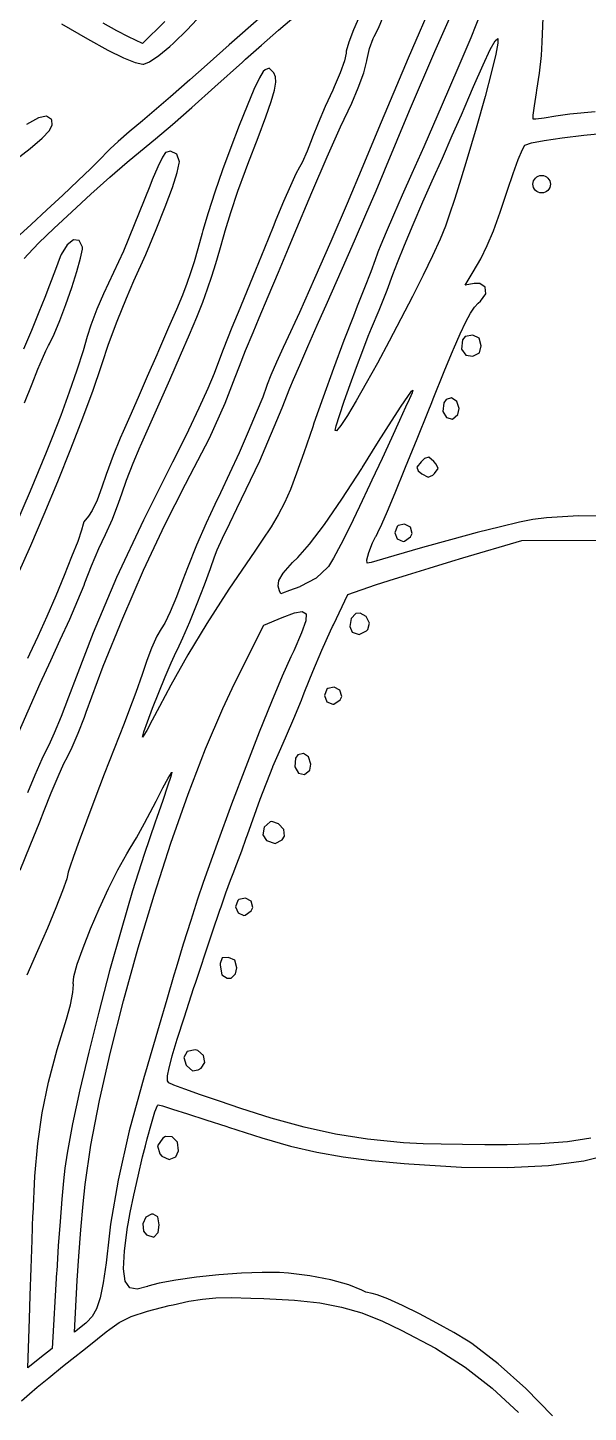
# Model space of a CAD drawing. Header units: inches. Extents: x -2.16 to 7.19, y -6.87 to -1.22.
# Drawn here: x 3.805 to 4.184, y -4.414 to -3.479 of the extents above; entities that cross this region are included whole.
import ezdxf

# ---------------------------------------------------------------- set-up
doc = ezdxf.new("R2010")
doc.units = ezdxf.units.IN
doc.header["$MEASUREMENT"] = 0
doc.layers.add('Front', color=13, linetype='CONTINUOUS', true_color=0xc83434)

msp = doc.modelspace()

# ---------------------------------------------------------------- linework, layer by layer
at = {"layer": 'Front', "linetype": 'CONTINUOUS'}
for p, q in [((4.08267, -3.4528), (4.06223, -3.50005)), ((4.08013, -3.4954), (4.0968, -3.45774)), ((4.15261, -3.48905), (4.15352, -3.46714)), ((3.82824, -3.47683), (3.84576, -3.48698)), ((3.86543, -3.48148), (3.85626, -3.47634)), ((3.89803, -3.47516), (3.88287, -3.49003)), ((3.91302, -3.48073), (3.9228, -3.47033)), ((3.9632, -3.47185), (3.94137, -3.49101)), ((3.97471, -3.48099), (3.98653, -3.47088)), ((4.02942, -3.47148), (4.02532, -3.4807)), ((4.04214, -3.47979), (4.04538, -3.47209)), ((4.1113, -3.4692), (4.10443, -3.48618)), ((3.87344, -3.48558), (3.86543, -3.48148)), ((3.88287, -3.49003), (3.87344, -3.48558)), ((3.90367, -3.48988), (3.91302, -3.48073)), ((3.96313, -3.4911), (3.97471, -3.48099)), ((4.02532, -3.4807), (4.02209, -3.48906)), ((4.03608, -3.49345), (4.03848, -3.48676)), ((4.03848, -3.48676), (4.0393, -3.48526)), ((4.0393, -3.48526), (4.04214, -3.47979)), ((4.10443, -3.48618), (4.09577, -3.50676)), ((4.12086, -3.48825), (4.1226, -3.48675)), ((4.1226, -3.48675), (4.1228, -3.48971)), ((3.84576, -3.48698), (3.85956, -3.49455)), ((3.85956, -3.49455), (3.87011, -3.49976)), ((3.89388, -3.49811), (3.90138, -3.49195)), ((3.90138, -3.49195), (3.90367, -3.48988)), ((3.94137, -3.49101), (3.9265, -3.50423)), ((3.95245, -3.50067), (3.96313, -3.4911)), ((4.02038, -3.49519), (4.02025, -3.49647)), ((4.02209, -3.48906), (4.02038, -3.49519)), ((4.03427, -3.50155), (4.03608, -3.49345)), ((4.06301, -3.53536), (4.08013, -3.4954)), ((4.11274, -3.50445), (4.11757, -3.49416)), ((4.11757, -3.49416), (4.12086, -3.48825)), ((4.1228, -3.48971), (4.12144, -3.49719)), ((4.15212, -3.49812), (4.15261, -3.48905)), ((3.87011, -3.49976), (3.87783, -3.50283)), ((3.87783, -3.50283), (3.88317, -3.50397)), ((3.88317, -3.50397), (3.88367, -3.50399)), ((3.88367, -3.50399), (3.88758, -3.5024)), ((3.88758, -3.5024), (3.89388, -3.49811)), ((3.9265, -3.50423), (3.91483, -3.51456)), ((3.93178, -3.51939), (3.95034, -3.5026)), ((3.95034, -3.5026), (3.95245, -3.50067)), ((4.01919, -3.50172), (4.01636, -3.50985)), ((4.02025, -3.49647), (4.01919, -3.50172)), ((4.03216, -3.50982), (4.03424, -3.50175)), ((4.03424, -3.50175), (4.03427, -3.50155)), ((4.06223, -3.50005), (4.0421, -3.54748)), ((4.10637, -3.51905), (4.11274, -3.50445)), ((4.12144, -3.49719), (4.11851, -3.50922)), ((4.15086, -3.50999), (4.15212, -3.49812)), ((3.91483, -3.51456), (3.90174, -3.52598)), ((3.96186, -3.51311), (3.95809, -3.52109)), ((3.96438, -3.50905), (3.96186, -3.51311)), ((3.96564, -3.50783), (3.96438, -3.50905)), ((3.96843, -3.50679), (3.96564, -3.50783)), ((3.97144, -3.50986), (3.96843, -3.50679)), ((3.9715, -3.50994), (3.97144, -3.50986)), ((3.97265, -3.51248), (3.9715, -3.50994)), ((3.97286, -3.51613), (3.97265, -3.51248)), ((4.01636, -3.50985), (4.01232, -3.5193)), ((4.0285, -3.52006), (4.03216, -3.50982)), ((4.09577, -3.50676), (4.0852, -3.53122)), ((4.11851, -3.50922), (4.11403, -3.52586)), ((4.14912, -3.52155), (4.15086, -3.50999)), ((3.9162, -3.5333), (3.93178, -3.51939)), ((3.95809, -3.52109), (3.9534, -3.53214)), ((3.96977, -3.52913), (3.97195, -3.52149)), ((3.97195, -3.52149), (3.97286, -3.51613)), ((4.01122, -3.52162), (4.00616, -3.53258)), ((4.01232, -3.5193), (4.01122, -3.52162)), ((4.02404, -3.5303), (4.0285, -3.52006)), ((4.10314, -3.52656), (4.10637, -3.51905)), ((4.14737, -3.53213), (4.14879, -3.52342)), ((4.14879, -3.52342), (4.14912, -3.52155)), ((3.90174, -3.52598), (3.88921, -3.53677)), ((3.903, -3.54483), (3.9162, -3.5333)), ((3.9534, -3.53214), (3.94809, -3.54544)), ((3.96615, -3.53963), (3.96977, -3.52913)), ((4.00616, -3.53258), (4.00131, -3.54392)), ((4.01655, -3.54625), (4.02404, -3.5303)), ((4.0852, -3.53122), (4.07263, -3.55979)), ((4.09809, -3.53814), (4.10314, -3.52656)), ((4.11403, -3.52586), (4.10798, -3.54716)), ((4.14655, -3.53844), (4.14737, -3.53213)), ((3.81261, -3.5402), (3.80459, -3.54462)), ((3.81808, -3.53915), (3.81261, -3.5402)), ((3.82136, -3.54132), (3.81808, -3.53915)), ((3.82162, -3.54178), (3.82136, -3.54132)), ((3.82198, -3.54485), (3.82162, -3.54178)), ((3.88275, -3.54225), (3.87392, -3.54976)), ((3.88921, -3.53677), (3.88275, -3.54225)), ((3.96092, -3.55357), (3.96615, -3.53963)), ((4.04643, -3.5753), (4.06301, -3.53536)), ((4.09196, -3.55212), (4.09809, -3.53814)), ((4.14651, -3.54109), (4.14655, -3.53844)), ((4.14839, -3.54116), (4.14651, -3.54109)), ((4.154, -3.54049), (4.14839, -3.54116)), ((4.16188, -3.53916), (4.154, -3.54049)), ((4.17128, -3.53776), (4.16188, -3.53916)), ((4.18845, -3.5362), (4.17128, -3.53776)), ((3.81513, -3.55393), (3.81997, -3.54874)), ((3.81997, -3.54874), (3.82198, -3.54485)), ((3.87392, -3.54976), (3.86639, -3.55629)), ((3.89161, -3.55449), (3.903, -3.54483)), ((3.94809, -3.54544), (3.94249, -3.56014)), ((4.00131, -3.54392), (3.99765, -3.55332)), ((4.00748, -3.56654), (4.01655, -3.54625)), ((4.0421, -3.54748), (4.03151, -3.5728)), ((4.08523, -3.56738), (4.09196, -3.55212)), ((4.10798, -3.54716), (4.10179, -3.5683)), ((4.16608, -3.55371), (4.18073, -3.55193)), ((4.18073, -3.55193), (4.1972, -3.55029)), ((3.79521, -3.57021), (3.80703, -3.56092)), ((3.80703, -3.56092), (3.81513, -3.55393)), ((3.86108, -3.56105), (3.859, -3.56307)), ((3.86639, -3.55629), (3.86108, -3.56105)), ((3.88144, -3.5628), (3.89161, -3.55449)), ((3.94249, -3.56014), (3.93692, -3.57541)), ((3.95391, -3.57155), (3.96092, -3.55357)), ((3.99744, -3.55391), (3.99407, -3.56264)), ((3.99765, -3.55332), (3.99744, -3.55391)), ((4.07263, -3.55979), (4.06463, -3.5778)), ((4.13927, -3.56163), (4.14093, -3.55873)), ((4.14093, -3.55873), (4.14094, -3.55873)), ((4.14094, -3.55873), (4.14539, -3.55721)), ((4.14539, -3.55721), (4.15403, -3.5555)), ((4.15403, -3.5555), (4.16608, -3.55371)), ((3.85475, -3.56761), (3.84791, -3.5744)), ((3.859, -3.56307), (3.85475, -3.56761)), ((3.86073, -3.58038), (3.87245, -3.57023)), ((3.87245, -3.57023), (3.88144, -3.5628)), ((3.89625, -3.56669), (3.89311, -3.57322)), ((3.8983, -3.56371), (3.89625, -3.56669)), ((3.90179, -3.5627), (3.8983, -3.56371)), ((3.90599, -3.56476), (3.90179, -3.5627)), ((3.90774, -3.56994), (3.90599, -3.56476)), ((3.90626, -3.57712), (3.9077, -3.57072)), ((3.9077, -3.57072), (3.90774, -3.56994)), ((3.99057, -3.57029), (3.98873, -3.57356)), ((3.99407, -3.56264), (3.99057, -3.57029)), ((3.9971, -3.59066), (4.00748, -3.56654)), ((4.07841, -3.5828), (4.08523, -3.56738)), ((4.10179, -3.5683), (4.09777, -3.58158)), ((4.13305, -3.57778), (4.13652, -3.56831)), ((4.13652, -3.56831), (4.13927, -3.56163)), ((3.84791, -3.5744), (3.83913, -3.58286)), ((3.89311, -3.57322), (3.88943, -3.58212)), ((3.90301, -3.58719), (3.90626, -3.57712)), ((3.93692, -3.57541), (3.93169, -3.59041)), ((3.94724, -3.58972), (3.9523, -3.57574)), ((3.9523, -3.57574), (3.95391, -3.57155)), ((3.98639, -3.578), (3.98267, -3.58608)), ((3.98873, -3.57356), (3.98639, -3.578)), ((4.03151, -3.5728), (4.02091, -3.59798)), ((4.04053, -3.58946), (4.04594, -3.57649)), ((4.04594, -3.57649), (4.04643, -3.5753)), ((4.06463, -3.5778), (4.05814, -3.59245)), ((4.12925, -3.58905), (4.13305, -3.57778)), ((3.83913, -3.58286), (3.82906, -3.59237)), ((3.84794, -3.59179), (3.86073, -3.58038)), ((3.88782, -3.58637), (3.87006, -3.6302)), ((3.88943, -3.58212), (3.88782, -3.58637)), ((3.8982, -3.60024), (3.90301, -3.58719)), ((3.98267, -3.58608), (3.97802, -3.59677)), ((4.03367, -3.60552), (4.04053, -3.58946)), ((4.07217, -3.59701), (4.07841, -3.5828)), ((4.09777, -3.58158), (4.09366, -3.59464)), ((4.12431, -3.60393), (4.12925, -3.58905)), ((3.82906, -3.59237), (3.81834, -3.60236)), ((3.83506, -3.60357), (3.84794, -3.59179)), ((3.93169, -3.59041), (3.92711, -3.6043)), ((3.9424, -3.60417), (3.94724, -3.58972)), ((3.97802, -3.59677), (3.97287, -3.60907)), ((3.98522, -3.61905), (3.9971, -3.59066)), ((4.02091, -3.59798), (4.00989, -3.62366)), ((4.05814, -3.59245), (4.05227, -3.60589)), ((4.06564, -3.6122), (4.07217, -3.59701)), ((4.09366, -3.59464), (4.08995, -3.6059)), ((3.81834, -3.60236), (3.80762, -3.61222)), ((3.82306, -3.61483), (3.83506, -3.60357)), ((3.8921, -3.61558), (3.8982, -3.60024)), ((3.92711, -3.6043), (3.92352, -3.61626)), ((3.93865, -3.61655), (3.9424, -3.60417)), ((4.02596, -3.62335), (4.03367, -3.60552)), ((4.05227, -3.60589), (4.04735, -3.61732)), ((4.08995, -3.6059), (4.08735, -3.6133)), ((4.11979, -3.61641), (4.12431, -3.60393)), ((3.80762, -3.61222), (3.79754, -3.62136)), ((3.81294, -3.62466), (3.82306, -3.61483)), ((3.88499, -3.63249), (3.8921, -3.61558)), ((3.92352, -3.61626), (3.92303, -3.61801)), ((3.938, -3.61889), (3.93865, -3.61655)), ((3.97099, -3.6137), (3.96515, -3.62811)), ((3.97287, -3.60907), (3.97099, -3.6137)), ((4.04735, -3.61732), (4.04373, -3.62595)), ((4.05976, -3.62617), (4.06564, -3.6122)), ((4.08735, -3.6133), (4.08371, -3.62216)), ((4.1156, -3.62647), (4.11979, -3.61641)), ((3.80566, -3.63217), (3.81294, -3.62466)), ((3.83201, -3.62593), (3.82802, -3.63243)), ((3.83631, -3.62266), (3.83201, -3.62593)), ((3.84005, -3.62304), (3.83631, -3.62266)), ((3.84233, -3.62744), (3.84005, -3.62304)), ((3.92303, -3.61801), (3.92011, -3.62873)), ((3.93505, -3.62939), (3.938, -3.61889)), ((3.98146, -3.6281), (3.98522, -3.61905)), ((4.00989, -3.62366), (3.99899, -3.6486)), ((4.01794, -3.64163), (4.02596, -3.62335)), ((4.04373, -3.62595), (4.04174, -3.63099)), ((4.05502, -3.63781), (4.05976, -3.62617)), ((4.08371, -3.62216), (4.07858, -3.63343)), ((4.11121, -3.63535), (4.1156, -3.62647)), ((3.80293, -3.63525), (3.80566, -3.63217)), ((3.82736, -3.63405), (3.82411, -3.64254)), ((3.82802, -3.63243), (3.82736, -3.63405)), ((3.83851, -3.64399), (3.84106, -3.63502)), ((3.84106, -3.63502), (3.84231, -3.62898)), ((3.84231, -3.62898), (3.84233, -3.62744)), ((3.87006, -3.6302), (3.85663, -3.65905)), ((3.87711, -3.6503), (3.88499, -3.63249)), ((3.92011, -3.62873), (3.91766, -3.63736)), ((3.93235, -3.63864), (3.93505, -3.62939)), ((3.96515, -3.62811), (3.95908, -3.64303)), ((3.97467, -3.64436), (3.98146, -3.6281)), ((4.03998, -3.63599), (4.03692, -3.6441)), ((4.04156, -3.63155), (4.03998, -3.63599)), ((4.04174, -3.63099), (4.04156, -3.63155)), ((4.07858, -3.63343), (4.07226, -3.64654)), ((4.10609, -3.64428), (4.11121, -3.63535)), ((3.82411, -3.64254), (3.82007, -3.65313)), ((3.83505, -3.65475), (3.83851, -3.64399)), ((3.91535, -3.64483), (3.91282, -3.65207)), ((3.91766, -3.63736), (3.91535, -3.64483)), ((3.92967, -3.64722), (3.93235, -3.63864)), ((3.95908, -3.64303), (3.95345, -3.65683)), ((3.96771, -3.66091), (3.97467, -3.64436)), ((4.01019, -3.65905), (4.01794, -3.64163)), ((4.03692, -3.6441), (4.03275, -3.6549)), ((4.05187, -3.64599), (4.05502, -3.63781)), ((4.10068, -3.65327), (4.10609, -3.64428)), ((3.82007, -3.65313), (3.81687, -3.66155)), ((3.83108, -3.66615), (3.83505, -3.65475)), ((3.87206, -3.66191), (3.87711, -3.6503)), ((3.91282, -3.65207), (3.90974, -3.66003)), ((3.92679, -3.65571), (3.92967, -3.64722)), ((3.99899, -3.6486), (3.98874, -3.6716)), ((4.03275, -3.6549), (4.02784, -3.6674)), ((4.0479, -3.65659), (4.05187, -3.64599)), ((4.07226, -3.64654), (4.06506, -3.66091)), ((4.10669, -3.65212), (4.10068, -3.65327)), ((4.11048, -3.65208), (4.10669, -3.65212)), ((4.11422, -3.65461), (4.11048, -3.65208)), ((4.11456, -3.65906), (4.11422, -3.65461)), ((3.81687, -3.66155), (3.81295, -3.67148)), ((3.85663, -3.65905), (3.852, -3.6694)), ((3.86572, -3.6776), (3.87206, -3.66191)), ((3.90974, -3.66003), (3.90575, -3.66962)), ((3.92347, -3.6647), (3.92679, -3.65571)), ((3.95345, -3.65683), (3.94893, -3.66785)), ((3.96162, -3.6753), (3.96771, -3.66091)), ((4.00766, -3.66472), (4.01019, -3.65905)), ((4.04255, -3.67013), (4.0479, -3.65659)), ((4.06506, -3.66091), (4.05732, -3.67596)), ((4.10946, -3.66528), (4.11098, -3.66396)), ((4.11098, -3.66396), (4.11456, -3.65906)), ((3.81295, -3.67148), (3.80787, -3.68379)), ((3.82698, -3.67706), (3.83108, -3.66615)), ((3.852, -3.6694), (3.84792, -3.68011)), ((3.90575, -3.66962), (3.90051, -3.68178)), ((3.91949, -3.67476), (3.92347, -3.6647)), ((3.94844, -3.66905), (3.94324, -3.68188)), ((3.94893, -3.66785), (3.94844, -3.66905)), ((3.98874, -3.6716), (3.97967, -3.69144)), ((4.00076, -3.68023), (4.00766, -3.66472)), ((4.02784, -3.6674), (4.02519, -3.67405)), ((4.03751, -3.68224), (4.04255, -3.67013)), ((4.10108, -3.67789), (4.10418, -3.67214)), ((4.10418, -3.67214), (4.10688, -3.66813)), ((4.10688, -3.66813), (4.10946, -3.66528)), ((3.82315, -3.68632), (3.82698, -3.67706)), ((3.84792, -3.68011), (3.84555, -3.6878)), ((3.85995, -3.69298), (3.86572, -3.6776)), ((3.90051, -3.68178), (3.89367, -3.69745)), ((3.91461, -3.68647), (3.91949, -3.67476)), ((3.94324, -3.68188), (3.9374, -3.6966)), ((3.95744, -3.68524), (3.96162, -3.6753)), ((3.9944, -3.69466), (4.00076, -3.68023)), ((4.02519, -3.67405), (4.01882, -3.69047)), ((4.03528, -3.68761), (4.03751, -3.68224)), ((4.05732, -3.67596), (4.04932, -3.69111)), ((4.0973, -3.68597), (4.10108, -3.67789)), ((3.80787, -3.68379), (3.80252, -3.69631)), ((3.81997, -3.6928), (3.82315, -3.68632)), ((3.84555, -3.6878), (3.84279, -3.69749)), ((3.90861, -3.70043), (3.91461, -3.68647)), ((3.95247, -3.69732), (3.95744, -3.68524)), ((3.97967, -3.69144), (3.97787, -3.6953)), ((4.01882, -3.69047), (4.01172, -3.70946)), ((4.03147, -3.69733), (4.03528, -3.68761)), ((4.04932, -3.69111), (4.0414, -3.70578)), ((4.09283, -3.69631), (4.0973, -3.68597)), ((4.09873, -3.69012), (4.09817, -3.69631)), ((4.10059, -3.6879), (4.09873, -3.69012)), ((4.10587, -3.687), (4.10059, -3.6879)), ((4.11013, -3.6889), (4.10587, -3.687)), ((4.1115, -3.69405), (4.11013, -3.6889)), ((3.81529, -3.70268), (3.8176, -3.69748)), ((3.8176, -3.69748), (3.81934, -3.69394)), ((3.81934, -3.69394), (3.81997, -3.6928)), ((3.84279, -3.69749), (3.83859, -3.71048)), ((3.85555, -3.70597), (3.85995, -3.69298)), ((3.89243, -3.7003), (3.88608, -3.71481)), ((3.89367, -3.69745), (3.89243, -3.7003)), ((3.90125, -3.71721), (3.90861, -3.70043)), ((3.9374, -3.6966), (3.93203, -3.71039)), ((3.94825, -3.70785), (3.95247, -3.69732)), ((3.97787, -3.6953), (3.97336, -3.70515)), ((3.98896, -3.70715), (3.9944, -3.69466)), ((4.02725, -3.70857), (4.03147, -3.69733)), ((4.08657, -3.71143), (4.09256, -3.69695)), ((4.09256, -3.69695), (4.09283, -3.69631)), ((4.09817, -3.69631), (4.10116, -3.70035)), ((4.10116, -3.70035), (4.10587, -3.7011)), ((4.10587, -3.7011), (4.11034, -3.69894)), ((4.11034, -3.69894), (4.1115, -3.69405)), ((3.80829, -3.71977), (3.81225, -3.70996)), ((3.81225, -3.70996), (3.81529, -3.70268)), ((3.83859, -3.71048), (3.83341, -3.72546)), ((3.84948, -3.72401), (3.85487, -3.70813)), ((3.85487, -3.70813), (3.85555, -3.70597)), ((3.93203, -3.71039), (3.93112, -3.71278)), ((3.94541, -3.7153), (3.94825, -3.70785)), ((3.97336, -3.70515), (3.96952, -3.71396)), ((3.98481, -3.71682), (3.98896, -3.70715)), ((4.01172, -3.70946), (4.00471, -3.72883)), ((4.02299, -3.72029), (4.02725, -3.70857)), ((4.0414, -3.70578), (4.03385, -3.71938)), ((3.80325, -3.73252), (3.80829, -3.71977)), ((3.88608, -3.71481), (3.87985, -3.72907)), ((3.89232, -3.73738), (3.90125, -3.71721)), ((3.93112, -3.71278), (3.92688, -3.72304)), ((3.93862, -3.73296), (3.94541, -3.7153)), ((3.967, -3.72025), (3.96656, -3.72155)), ((3.96952, -3.71396), (3.967, -3.72025)), ((3.98235, -3.7228), (3.98481, -3.71682)), ((4.01904, -3.73147), (4.02299, -3.72029)), ((4.03385, -3.71938), (4.02701, -3.73134)), ((4.07906, -3.72998), (4.08657, -3.71143)), ((3.83341, -3.72546), (3.82771, -3.74111)), ((3.84256, -3.74287), (3.84948, -3.72401)), ((3.87985, -3.72907), (3.87426, -3.74187)), ((3.92688, -3.72304), (3.92091, -3.73629)), ((3.96396, -3.72877), (3.95968, -3.73938)), ((3.96656, -3.72155), (3.96396, -3.72877)), ((3.97711, -3.73602), (3.98235, -3.7228)), ((4.00471, -3.72883), (3.99858, -3.74638)), ((4.05742, -3.73496), (4.06185, -3.72829)), ((4.06185, -3.72829), (4.06444, -3.72473)), ((4.06482, -3.72588), (4.06301, -3.73)), ((4.06444, -3.72473), (4.06536, -3.72403)), ((4.06536, -3.72403), (4.06482, -3.72588)), ((4.09148, -3.72935), (4.0878, -3.73027)), ((4.09496, -3.73166), (4.09148, -3.72935)), ((3.88157, -3.76155), (3.89232, -3.73738)), ((3.92091, -3.73629), (3.91388, -3.7511)), ((3.92807, -3.75654), (3.93862, -3.73296)), ((3.96197, -3.77168), (3.97711, -3.73602)), ((4.01579, -3.74107), (4.01904, -3.73147)), ((4.02701, -3.73134), (4.02117, -3.74108)), ((4.05093, -3.74504), (4.05742, -3.73496)), ((4.06043, -3.7356), (4.05629, -3.74459)), ((4.06288, -3.7303), (4.06043, -3.7356)), ((4.06301, -3.73), (4.06288, -3.7303)), ((4.06814, -3.75703), (4.07566, -3.73842)), ((4.07566, -3.73842), (4.07807, -3.73245)), ((4.07807, -3.73245), (4.07906, -3.72998)), ((4.08623, -3.73261), (4.08567, -3.73842)), ((4.08567, -3.73842), (4.08805, -3.74261)), ((4.0878, -3.73027), (4.08623, -3.73261)), ((4.0965, -3.73655), (4.09496, -3.73166)), ((4.09574, -3.7406), (4.0965, -3.73655)), ((3.82771, -3.74111), (3.82197, -3.75612)), ((3.8345, -3.76375), (3.84256, -3.74287)), ((3.87426, -3.74187), (3.86982, -3.75203)), ((3.95968, -3.73938), (3.9542, -3.75227)), ((3.99858, -3.74638), (3.99777, -3.74874)), ((4.01283, -3.75141), (4.0136, -3.74806)), ((4.0136, -3.74806), (4.01579, -3.74107)), ((4.01665, -3.74801), (4.01377, -3.75156)), ((4.02117, -3.74108), (4.01665, -3.74801)), ((4.04221, -3.75881), (4.05093, -3.74504)), ((4.05629, -3.74459), (4.05085, -3.75638)), ((4.08805, -3.74261), (4.09212, -3.74357)), ((4.09212, -3.74357), (4.09574, -3.7406)), ((3.82197, -3.75612), (3.81788, -3.76624)), ((3.86785, -3.75655), (3.8631, -3.76815)), ((3.86982, -3.75203), (3.86785, -3.75655)), ((3.91388, -3.7511), (3.90645, -3.76608)), ((3.91513, -3.78155), (3.92807, -3.75654)), ((3.9542, -3.75227), (3.94801, -3.76633)), ((3.99777, -3.74874), (3.99178, -3.76637)), ((4.01377, -3.75156), (4.01283, -3.75141)), ((4.05085, -3.75638), (4.04452, -3.77012)), ((4.06045, -3.77597), (4.06814, -3.75703)), ((3.81788, -3.76624), (3.80692, -3.79224)), ((3.8257, -3.78568), (3.8345, -3.76375)), ((3.87659, -3.77335), (3.8813, -3.76216)), ((3.8813, -3.76216), (3.88157, -3.76155)), ((3.90645, -3.76608), (3.903, -3.77278)), ((3.94801, -3.76633), (3.9416, -3.78044)), ((3.99178, -3.76637), (3.9869, -3.78019)), ((4.03105, -3.77655), (4.04221, -3.75881)), ((3.8631, -3.76815), (3.85825, -3.78109)), ((3.87214, -3.78477), (3.87659, -3.77335)), ((3.903, -3.77278), (3.88342, -3.81181)), ((3.94659, -3.80405), (3.96197, -3.77168)), ((4.04452, -3.77012), (4.03768, -3.78495)), ((4.05992, -3.77727), (4.06045, -3.77597)), ((4.07088, -3.77241), (4.06796, -3.77597)), ((4.06796, -3.77597), (4.06887, -3.77846)), ((4.0732, -3.77022), (4.07088, -3.77241)), ((4.07602, -3.76939), (4.0732, -3.77022)), ((4.07954, -3.77226), (4.07602, -3.76939)), ((4.08113, -3.77394), (4.07954, -3.77226)), ((4.08245, -3.77701), (4.08113, -3.77394)), ((3.81655, -3.8077), (3.8257, -3.78568)), ((3.85825, -3.78109), (3.85537, -3.78948)), ((3.86889, -3.79405), (3.87214, -3.78477)), ((3.9119, -3.78754), (3.91513, -3.78155)), ((3.9416, -3.78044), (3.93546, -3.79349)), ((3.9869, -3.78019), (3.98268, -3.79116)), ((4.01746, -3.7976), (4.0308, -3.77695)), ((4.0308, -3.77695), (4.03105, -3.77655)), ((4.03768, -3.78495), (4.03637, -3.7878)), ((4.05329, -3.79342), (4.05992, -3.77727)), ((4.06887, -3.77846), (4.07139, -3.78047)), ((4.07139, -3.78047), (4.07556, -3.78279)), ((4.07556, -3.78279), (4.07877, -3.78153)), ((4.07877, -3.78153), (4.08005, -3.78032)), ((4.08005, -3.78032), (4.08245, -3.77701)), ((3.80692, -3.79224), (3.79706, -3.81516)), ((3.85537, -3.78948), (3.85216, -3.7983)), ((3.86698, -3.79963), (3.86889, -3.79405)), ((3.8979, -3.81509), (3.9119, -3.78754)), ((3.93546, -3.79349), (3.9316, -3.80135)), ((3.98268, -3.79116), (3.97869, -3.80022)), ((4.03637, -3.7878), (4.02941, -3.80263)), ((4.04813, -3.80578), (4.05329, -3.79342)), ((3.85216, -3.7983), (3.84892, -3.80537)), ((3.86249, -3.81107), (3.86698, -3.79963)), ((3.9316, -3.80135), (3.92572, -3.81385)), ((3.94175, -3.81382), (3.94659, -3.80405)), ((3.97869, -3.80022), (3.97449, -3.80832)), ((4.00567, -3.81471), (4.01746, -3.7976)), ((4.02941, -3.80263), (4.02271, -3.81641)), ((3.80746, -3.82885), (3.81655, -3.8077)), ((3.84329, -3.81286), (3.84275, -3.81457)), ((3.84636, -3.80916), (3.84329, -3.81286)), ((3.84892, -3.80537), (3.84636, -3.80916)), ((3.84636, -3.80916), (3.84636, -3.80916)), ((3.85778, -3.82155), (3.86249, -3.81107)), ((3.88342, -3.81181), (3.86541, -3.8506)), ((3.92572, -3.81385), (3.91925, -3.82882)), ((3.93694, -3.8239), (3.94175, -3.81382)), ((3.97449, -3.80832), (3.96963, -3.81641)), ((4.04433, -3.81461), (4.04813, -3.80578)), ((4.1373, -3.81321), (4.12448, -3.81624)), ((4.14625, -3.81143), (4.1373, -3.81321)), ((4.15555, -3.81022), (4.14625, -3.81143)), ((4.17715, -3.80903), (4.15555, -3.81022)), ((4.20116, -3.80942), (4.17715, -3.80903)), ((3.84178, -3.81853), (3.83909, -3.82618)), ((3.84275, -3.81457), (3.84178, -3.81853)), ((3.85342, -3.83101), (3.85778, -3.82155)), ((3.88356, -3.84571), (3.8979, -3.81509)), ((3.96963, -3.81641), (3.96368, -3.82544)), ((3.99563, -3.82797), (4.00567, -3.81471)), ((4.02271, -3.81641), (4.0167, -3.8283)), ((4.0381, -3.82724), (4.04021, -3.82299)), ((4.04021, -3.82299), (4.04034, -3.8228)), ((4.04034, -3.8228), (4.04171, -3.8203)), ((4.04171, -3.8203), (4.04177, -3.82019)), ((4.04177, -3.82019), (4.04433, -3.81461)), ((4.05475, -3.81605), (4.05315, -3.8203)), ((4.05315, -3.8203), (4.05484, -3.8244)), ((4.0554, -3.81549), (4.05475, -3.81605)), ((4.05978, -3.81453), (4.0554, -3.81549)), ((4.05959, -3.82608), (4.06377, -3.8232)), ((4.06364, -3.81668), (4.05978, -3.81453)), ((4.06479, -3.82089), (4.06364, -3.81668)), ((4.06377, -3.8232), (4.06479, -3.82089)), ((4.10867, -3.82027), (4.09079, -3.82506)), ((4.12448, -3.81624), (4.10867, -3.82027)), ((3.79883, -3.84817), (3.80746, -3.82885)), ((3.83909, -3.82618), (3.83504, -3.8367)), ((3.84847, -3.8427), (3.85342, -3.83101)), ((3.91925, -3.82882), (3.91319, -3.84396)), ((3.93151, -3.83655), (3.93335, -3.83187)), ((3.93335, -3.83187), (3.93694, -3.8239)), ((3.96368, -3.82544), (3.95869, -3.83273)), ((3.98759, -3.83706), (3.99563, -3.82797)), ((4.0167, -3.8283), (4.0118, -3.83747)), ((4.0357, -3.83357), (4.0381, -3.82724)), ((4.07174, -3.83037), (4.05241, -3.83596)), ((4.05484, -3.8244), (4.05877, -3.82617)), ((4.05877, -3.82617), (4.05959, -3.82608)), ((4.09079, -3.82506), (4.07174, -3.83037)), ((4.099, -3.83733), (4.139, -3.82549)), ((4.139, -3.82549), (4.189, -3.82539)), ((3.83504, -3.8367), (3.82998, -3.84922)), ((3.92885, -3.84451), (3.93151, -3.83655)), ((3.95869, -3.83273), (3.94122, -3.85852)), ((3.97787, -3.84759), (3.98417, -3.8405)), ((3.98417, -3.8405), (3.98759, -3.83706)), ((4.0118, -3.83747), (4.00843, -3.84307)), ((4.03417, -3.83871), (4.0357, -3.83357)), ((4.03453, -3.84085), (4.03417, -3.83871)), ((4.03721, -3.84052), (4.03453, -3.84085)), ((4.05241, -3.83596), (4.03721, -3.84052)), ((4.0764, -3.84414), (4.0917, -3.83951)), ((4.0917, -3.83951), (4.099, -3.83733)), ((3.82998, -3.84922), (3.82426, -3.8629)), ((3.84402, -3.85405), (3.84847, -3.8427)), ((3.86541, -3.8506), (3.84955, -3.8879)), ((3.8695, -3.87796), (3.88356, -3.84571)), ((3.91319, -3.84396), (3.91015, -3.85214)), ((3.92474, -3.85556), (3.92885, -3.84451)), ((3.97481, -3.85265), (3.97787, -3.84759)), ((4, -3.85099), (3.98929, -3.8567)), ((4.00799, -3.84368), (4, -3.85099)), ((4.00843, -3.84307), (4.00799, -3.84368)), ((4.04927, -3.85261), (4.0618, -3.84865)), ((4.0618, -3.84865), (4.0764, -3.84414)), ((3.83924, -3.86588), (3.84337, -3.85576)), ((3.84337, -3.85576), (3.84402, -3.85405)), ((3.91015, -3.85214), (3.90581, -3.86365)), ((3.91984, -3.86808), (3.92474, -3.85556)), ((3.94122, -3.85852), (3.92636, -3.88151)), ((3.9745, -3.85644), (3.97481, -3.85265)), ((3.97537, -3.85949), (3.9745, -3.85644)), ((3.97617, -3.86155), (3.97537, -3.85949)), ((3.982, -3.85944), (3.97732, -3.86116)), ((3.989, -3.85681), (3.982, -3.85944)), ((3.98929, -3.8567), (3.989, -3.85681)), ((4.02134, -3.86203), (4.04017, -3.8556)), ((4.04017, -3.8556), (4.04927, -3.85261)), ((3.82426, -3.8629), (3.81823, -3.87689)), ((3.8337, -3.8787), (3.83924, -3.86588)), ((3.90581, -3.86365), (3.90156, -3.87379)), ((3.91475, -3.88054), (3.91984, -3.86808)), ((3.97732, -3.86116), (3.97617, -3.86155)), ((4.01174, -3.88242), (4.02134, -3.86203)), ((3.81823, -3.87689), (3.81224, -3.89035)), ((3.82738, -3.89274), (3.8337, -3.8787)), ((3.85637, -3.91039), (3.8695, -3.87796)), ((3.90156, -3.87379), (3.89791, -3.88142)), ((3.96466, -3.88279), (3.97721, -3.87749)), ((3.97721, -3.87749), (3.9854, -3.87437)), ((3.9854, -3.87437), (3.99071, -3.87344)), ((3.99071, -3.87344), (3.99323, -3.87512)), ((3.99323, -3.87512), (3.99304, -3.87983)), ((4.0236, -3.87831), (4.02278, -3.8836)), ((4.02687, -3.87481), (4.0236, -3.87831)), ((4.02967, -3.87454), (4.02687, -3.87481)), ((4.03379, -3.87694), (4.02967, -3.87454)), ((4.036, -3.88129), (4.03379, -3.87694)), ((3.84955, -3.8879), (3.83806, -3.9178)), ((3.89556, -3.88516), (3.89242, -3.89019)), ((3.89791, -3.88142), (3.89556, -3.88516)), ((3.91009, -3.89138), (3.91475, -3.88054)), ((3.92636, -3.88151), (3.91347, -3.90273)), ((3.94501, -3.92204), (3.96466, -3.88279)), ((3.99023, -3.88798), (3.9849, -3.89997)), ((3.99304, -3.87983), (3.99023, -3.88798)), ((4.004, -3.89964), (4.00979, -3.88662)), ((4.00979, -3.88662), (4.01119, -3.8836)), ((4.01119, -3.8836), (4.01174, -3.88242)), ((4.02278, -3.8836), (4.02442, -3.88738)), ((4.02442, -3.88738), (4.02902, -3.88897)), ((4.02902, -3.88897), (4.03402, -3.88665)), ((4.03402, -3.88665), (4.03491, -3.88572)), ((4.03491, -3.88572), (4.036, -3.88129)), ((3.81224, -3.89035), (3.80664, -3.90241)), ((3.82093, -3.90655), (3.82738, -3.89274)), ((3.89242, -3.89019), (3.88882, -3.89821)), ((3.9065, -3.89905), (3.91009, -3.89138)), ((3.80664, -3.90241), (3.80525, -3.9053)), ((3.81371, -3.92216), (3.82093, -3.90655)), ((3.88585, -3.90655), (3.88272, -3.91593)), ((3.88882, -3.89821), (3.88585, -3.90655)), ((3.91347, -3.90273), (3.90192, -3.92319)), ((3.90225, -3.90817), (3.90561, -3.90083)), ((3.90561, -3.90083), (3.9065, -3.89905)), ((3.98294, -3.90412), (3.97705, -3.91724)), ((3.9849, -3.89997), (3.98294, -3.90412)), ((3.99788, -3.91399), (4.004, -3.89964)), ((3.84481, -3.94155), (3.85637, -3.91039)), ((3.88272, -3.91593), (3.87838, -3.92809)), ((3.89818, -3.91768), (3.90225, -3.90817)), ((3.99248, -3.92724), (3.99788, -3.91399)), ((3.80558, -3.94048), (3.81371, -3.92216)), ((3.83806, -3.9178), (3.83298, -3.93139)), ((3.89383, -3.92822), (3.89818, -3.91768)), ((3.90192, -3.92319), (3.89427, -3.93768)), ((3.93702, -3.93891), (3.94501, -3.92204)), ((3.97705, -3.91724), (3.96984, -3.93442)), ((4.00725, -3.92605), (4.00565, -3.9303)), ((4.0079, -3.92549), (4.00725, -3.92605)), ((4.01228, -3.92453), (4.0079, -3.92549)), ((4.01614, -3.92668), (4.01228, -3.92453)), ((3.83298, -3.93139), (3.82786, -3.94441)), ((3.87838, -3.92809), (3.8735, -3.94115)), ((3.88966, -3.93868), (3.89383, -3.92822)), ((3.96984, -3.93442), (3.9616, -3.955)), ((3.98499, -3.94571), (3.99007, -3.93328)), ((3.99007, -3.93328), (3.99126, -3.9303)), ((3.99126, -3.9303), (3.99248, -3.92724)), ((4.00565, -3.9303), (4.00734, -3.9344)), ((4.00734, -3.9344), (4.01127, -3.93617)), ((4.01209, -3.93608), (4.01627, -3.9332)), ((4.01729, -3.93089), (4.01614, -3.92668)), ((4.01627, -3.9332), (4.01729, -3.93089)), ((3.79769, -3.95896), (3.80558, -3.94048)), ((3.82786, -3.94441), (3.8232, -3.9556)), ((3.8436, -3.9449), (3.84481, -3.94155)), ((3.8735, -3.94115), (3.87044, -3.94905)), ((3.88612, -3.94791), (3.88966, -3.93868)), ((3.89427, -3.93768), (3.88948, -3.94683)), ((3.92547, -3.96613), (3.93702, -3.93891)), ((4.01127, -3.93617), (4.01209, -3.93608)), ((3.83946, -3.95564), (3.8436, -3.9449)), ((3.87044, -3.94905), (3.86372, -3.96621)), ((3.88567, -3.95379), (3.8833, -3.95774)), ((3.88367, -3.95482), (3.88612, -3.94791)), ((3.88948, -3.94683), (3.88567, -3.95379)), ((3.98011, -3.95724), (3.98499, -3.94571)), ((3.8232, -3.9556), (3.81952, -3.9637)), ((3.83543, -3.9651), (3.83946, -3.95564)), ((3.88275, -3.95825), (3.88367, -3.95482)), ((3.8833, -3.95774), (3.88275, -3.95825)), ((3.9616, -3.955), (3.95257, -3.97828)), ((3.97625, -3.96599), (3.98011, -3.95724)), ((3.81871, -3.9653), (3.8149, -3.97314)), ((3.81952, -3.9637), (3.81871, -3.9653)), ((3.82985, -3.97621), (3.83224, -3.97155)), ((3.83224, -3.97155), (3.83543, -3.9651)), ((3.86372, -3.96621), (3.85708, -3.98337)), ((3.91373, -3.99679), (3.92547, -3.96613)), ((3.97088, -3.97822), (3.97625, -3.96599)), ((3.98623, -3.97261), (3.98567, -3.97842)), ((3.9878, -3.97027), (3.98623, -3.97261)), ((3.99148, -3.96935), (3.9878, -3.97027)), ((3.99496, -3.97166), (3.99148, -3.96935)), ((3.9965, -3.97655), (3.99496, -3.97166)), ((3.8149, -3.97314), (3.81016, -3.98395)), ((3.82588, -3.98498), (3.82985, -3.97621)), ((3.90275, -3.98201), (3.90195, -3.98487)), ((3.90235, -3.98233), (3.90275, -3.98201)), ((3.95257, -3.97828), (3.94303, -4.00359)), ((3.96222, -4.0002), (3.9708, -3.97842)), ((3.9708, -3.97842), (3.97088, -3.97822)), ((3.98567, -3.97842), (3.98805, -3.98261)), ((3.99212, -3.98357), (3.99574, -3.9806)), ((3.99574, -3.9806), (3.9965, -3.97655)), ((3.81016, -3.98395), (3.8052, -3.99602)), ((3.82123, -3.99596), (3.82588, -3.98498)), ((3.85708, -3.98337), (3.85076, -3.99987)), ((3.89977, -3.99152), (3.89651, -4.00105)), ((3.89658, -3.99265), (3.90019, -3.98595)), ((3.90195, -3.98487), (3.89977, -3.99152)), ((3.90019, -3.98595), (3.90235, -3.98233)), ((3.98805, -3.98261), (3.99212, -3.98357)), ((3.8165, -4.0078), (3.82123, -3.99596)), ((3.85076, -3.99987), (3.84502, -4.01506)), ((3.892, -4.00155), (3.89658, -3.99265)), ((3.90205, -4.03002), (3.91373, -3.99679)), ((3.95369, -4.02422), (3.96222, -4.0002)), ((3.81349, -4.01547), (3.8165, -4.0078)), ((3.88423, -4.01636), (3.88999, -4.00548)), ((3.88999, -4.00548), (3.892, -4.00155)), ((3.89651, -4.00105), (3.89249, -4.01253)), ((3.94303, -4.00359), (3.93324, -4.03024)), ((3.80705, -4.03153), (3.81349, -4.01547)), ((3.84502, -4.01506), (3.84011, -4.02826)), ((3.87875, -4.02624), (3.88423, -4.01636)), ((3.89134, -4.01576), (3.88393, -4.03756)), ((3.89249, -4.01253), (3.89134, -4.01576)), ((3.96487, -4.01922), (3.96404, -4.02422)), ((3.96912, -4.0156), (3.96487, -4.01922)), ((3.97022, -4.01534), (3.96912, -4.0156)), ((3.97475, -4.01678), (3.97022, -4.01534)), ((3.9782, -4.02068), (3.97475, -4.01678)), ((3.84011, -4.02826), (3.83626, -4.03883)), ((3.87451, -4.03337), (3.87875, -4.02624)), ((3.94991, -4.03498), (3.95287, -4.02655)), ((3.95287, -4.02655), (3.95369, -4.02422)), ((3.96404, -4.02422), (3.96661, -4.02818)), ((3.96661, -4.02818), (3.97239, -4.03008)), ((3.97239, -4.03008), (3.97722, -4.0277)), ((3.97722, -4.0277), (3.9787, -4.02518)), ((3.9787, -4.02518), (3.9782, -4.02068)), ((3.80023, -4.04816), (3.80705, -4.03153)), ((3.86623, -4.0479), (3.87226, -4.03703)), ((3.87226, -4.03703), (3.87451, -4.03337)), ((3.88393, -4.03756), (3.8762, -4.06214)), ((3.89069, -4.06493), (3.90205, -4.03002)), ((3.93324, -4.03024), (3.92382, -4.05655)), ((3.94656, -4.04397), (3.94991, -4.03498)), ((3.83372, -4.0461), (3.83276, -4.04941)), ((3.83626, -4.03883), (3.83372, -4.0461)), ((3.94398, -4.0503), (3.94656, -4.04397)), ((3.83172, -4.05391), (3.82882, -4.06216)), ((3.83275, -4.04946), (3.83172, -4.05391)), ((3.83276, -4.04941), (3.83275, -4.04946)), ((3.85989, -4.06058), (3.86623, -4.0479)), ((3.92382, -4.05655), (3.92003, -4.06773)), ((3.93921, -4.06338), (3.94223, -4.05487)), ((3.94223, -4.05487), (3.94395, -4.05038)), ((3.94395, -4.05038), (3.94398, -4.0503)), ((3.82882, -4.06216), (3.82436, -4.0735)), ((3.8536, -4.07418), (3.85989, -4.06058)), ((3.8762, -4.06214), (3.86836, -4.08865)), ((3.87992, -4.10064), (3.89069, -4.06493)), ((3.93595, -4.0728), (3.93921, -4.06338)), ((3.82436, -4.0735), (3.81865, -4.08721)), ((3.84775, -4.08781), (3.8536, -4.07418)), ((3.92003, -4.06773), (3.91539, -4.08211)), ((3.9302, -4.08968), (3.93512, -4.07522)), ((3.93512, -4.07522), (3.93595, -4.0728)), ((3.94725, -4.06855), (3.94565, -4.0728)), ((3.94565, -4.0728), (3.94734, -4.0769)), ((3.9479, -4.06799), (3.94725, -4.06855)), ((3.95228, -4.06703), (3.9479, -4.06799)), ((3.95614, -4.06918), (3.95228, -4.06703)), ((3.95729, -4.07339), (3.95614, -4.06918)), ((3.95627, -4.0757), (3.95729, -4.07339)), ((3.91539, -4.08211), (3.9104, -4.09807)), ((3.94734, -4.0769), (3.95127, -4.07867)), ((3.95127, -4.07867), (3.95209, -4.07858)), ((3.95209, -4.07858), (3.95627, -4.0757)), ((3.81865, -4.08721), (3.81198, -4.1026)), ((3.8427, -4.10056), (3.84775, -4.08781)), ((3.86836, -4.08865), (3.86065, -4.1162)), ((3.92469, -4.10607), (3.9302, -4.08968)), ((3.81198, -4.1026), (3.80467, -4.11894)), ((3.83883, -4.11156), (3.8427, -4.10056)), ((3.87001, -4.13626), (3.87992, -4.10064)), ((3.9104, -4.09807), (3.90559, -4.11401)), ((3.83653, -4.1199), (3.83883, -4.11156)), ((3.91883, -4.12368), (3.92265, -4.11221)), ((3.92265, -4.11221), (3.92469, -4.10607)), ((3.93528, -4.11115), (3.93525, -4.11221)), ((3.93525, -4.11221), (3.93637, -4.11873)), ((3.93659, -4.10739), (3.93528, -4.11115)), ((3.94088, -4.107), (3.93659, -4.10739)), ((3.94511, -4.10888), (3.94088, -4.107)), ((3.9465, -4.11401), (3.94511, -4.10888)), ((3.83615, -4.1247), (3.83653, -4.1199)), ((3.86065, -4.1162), (3.8533, -4.14392)), ((3.90411, -4.11905), (3.89933, -4.13535)), ((3.90559, -4.11401), (3.90411, -4.11905)), ((3.93637, -4.11873), (3.93996, -4.12115)), ((3.93996, -4.12115), (3.94263, -4.12097)), ((3.94263, -4.12097), (3.94569, -4.11814)), ((3.94569, -4.11814), (3.9465, -4.11401)), ((3.83417, -4.1391), (3.83586, -4.13077)), ((3.83586, -4.13077), (3.83625, -4.12532)), ((3.83625, -4.12532), (3.83615, -4.1247)), ((3.91111, -4.14725), (3.91736, -4.12813)), ((3.91736, -4.12813), (3.91883, -4.12368)), ((3.83149, -4.14876), (3.83417, -4.1391)), ((3.86121, -4.17092), (3.87001, -4.13626)), ((3.89933, -4.13535), (3.89417, -4.15294)), ((3.82534, -4.16915), (3.83149, -4.14876)), ((3.8533, -4.14392), (3.84653, -4.17095)), ((3.90636, -4.16223), (3.91111, -4.14725)), ((3.89417, -4.15294), (3.88917, -4.16995)), ((3.81945, -4.19137), (3.82534, -4.16915)), ((3.90297, -4.17354), (3.90636, -4.16223)), ((3.84653, -4.17095), (3.84056, -4.19641)), ((3.85379, -4.20374), (3.86121, -4.17092)), ((3.88917, -4.16995), (3.88488, -4.18449)), ((3.90082, -4.18167), (3.90271, -4.17452)), ((3.90271, -4.17452), (3.90297, -4.17354)), ((3.91308, -4.17057), (3.91078, -4.17452)), ((3.91078, -4.17452), (3.91228, -4.17968)), ((3.91834, -4.1695), (3.91308, -4.17057)), ((3.92012, -4.16997), (3.91834, -4.1695)), ((3.92398, -4.17329), (3.92012, -4.16997)), ((3.92237, -4.18183), (3.92495, -4.17792)), ((3.92495, -4.17792), (3.92398, -4.17329)), ((3.88398, -4.18754), (3.87391, -4.22414)), ((3.88488, -4.18449), (3.88398, -4.18754)), ((3.89973, -4.19028), (3.89979, -4.18709)), ((3.89979, -4.18709), (3.90082, -4.18167)), ((3.91228, -4.17968), (3.91278, -4.18033)), ((3.91278, -4.18033), (3.91654, -4.18364)), ((3.91654, -4.18364), (3.92049, -4.18294)), ((3.92049, -4.18294), (3.92237, -4.18183)), ((3.81515, -4.21198), (3.81945, -4.19137)), ((3.84056, -4.19641), (3.83563, -4.21942)), ((3.90052, -4.19173), (3.89973, -4.19028)), ((3.90056, -4.19175), (3.90052, -4.19173)), ((3.90408, -4.19324), (3.90056, -4.19175)), ((3.91151, -4.19599), (3.90408, -4.19324)), ((3.92207, -4.19973), (3.91151, -4.19599)), ((3.848, -4.23382), (3.85379, -4.20374)), ((3.93493, -4.20416), (3.92207, -4.19973)), ((3.9493, -4.209), (3.93493, -4.20416)), ((3.81215, -4.23259), (3.81515, -4.21198)), ((3.88885, -4.21914), (3.89122, -4.21133)), ((3.89122, -4.21133), (3.8929, -4.20707)), ((3.8929, -4.20707), (3.89338, -4.20655)), ((3.89338, -4.20655), (3.89626, -4.2073)), ((3.89626, -4.2073), (3.90311, -4.20939)), ((3.90311, -4.20939), (3.91318, -4.21259)), ((3.91318, -4.21259), (3.92569, -4.21664)), ((3.96979, -4.21554), (3.9493, -4.209)), ((3.99202, -4.22171), (3.96979, -4.21554)), ((3.83563, -4.21942), (3.83197, -4.23912)), ((3.87391, -4.22414), (3.86634, -4.25746)), ((3.88601, -4.22958), (3.88885, -4.21914)), ((3.92569, -4.21664), (3.93987, -4.2213)), ((3.93987, -4.2213), (3.94092, -4.22164)), ((3.94092, -4.22164), (3.96339, -4.22884)), ((4.0131, -4.2263), (3.99202, -4.22171)), ((3.81018, -4.25482), (3.81215, -4.23259)), ((3.84413, -4.2603), (3.848, -4.23382)), ((3.88293, -4.24172), (3.88483, -4.2342)), ((3.88483, -4.2342), (3.88601, -4.22958)), ((3.8965, -4.22905), (3.89301, -4.2342)), ((3.89301, -4.2342), (3.8945, -4.23959)), ((3.89837, -4.22795), (3.8965, -4.22905)), ((3.90295, -4.22824), (3.89837, -4.22795)), ((3.90639, -4.23183), (3.90295, -4.22824)), ((3.90725, -4.23755), (3.90639, -4.23183)), ((3.96339, -4.22884), (3.98277, -4.23438)), ((3.98277, -4.23438), (4.00056, -4.23859)), ((4.03482, -4.22971), (4.0131, -4.2263)), ((4.059, -4.23231), (4.03482, -4.22971)), ((4.06331, -4.23256), (4.059, -4.23231)), ((4.07234, -4.23287), (4.06331, -4.23256)), ((4.08449, -4.23315), (4.07234, -4.23287)), ((4.09873, -4.23338), (4.08449, -4.23315)), ((4.114, -4.23354), (4.09873, -4.23338)), ((4.12908, -4.23355), (4.114, -4.23354)), ((4.15126, -4.233), (4.12908, -4.23355)), ((4.16979, -4.23154), (4.15126, -4.233)), ((4.18551, -4.22899), (4.16979, -4.23154)), ((3.83197, -4.23912), (3.83043, -4.2493)), ((3.87984, -4.25466), (3.88293, -4.24172)), ((3.8945, -4.23959), (3.89583, -4.24112)), ((3.89583, -4.24112), (3.90083, -4.24352)), ((3.90083, -4.24352), (3.90528, -4.24178)), ((3.90528, -4.24178), (3.90725, -4.23755)), ((4.00056, -4.23859), (4.01825, -4.24175)), ((4.01825, -4.24175), (4.03735, -4.24419)), ((4.1808, -4.24431), (4.20173, -4.23919)), ((3.83043, -4.2493), (3.82949, -4.25782)), ((4.03735, -4.24419), (4.05937, -4.24621)), ((4.05937, -4.24621), (4.06263, -4.24646)), ((4.06263, -4.24646), (4.09819, -4.24854)), ((4.09819, -4.24854), (4.12946, -4.24892)), ((4.12946, -4.24892), (4.15685, -4.24753)), ((4.15685, -4.24753), (4.1808, -4.24431)), ((3.80896, -4.2803), (3.81018, -4.25482)), ((3.82949, -4.25782), (3.82838, -4.27018)), ((3.84274, -4.27351), (3.84413, -4.2603)), ((3.86634, -4.25746), (3.86136, -4.28709)), ((3.87698, -4.26747), (3.87984, -4.25466)), ((3.82838, -4.27018), (3.82718, -4.28524)), ((3.87456, -4.27924), (3.87698, -4.26747)), ((3.80837, -4.29796), (3.80894, -4.28084)), ((3.80894, -4.28084), (3.80896, -4.2803)), ((3.8412, -4.29086), (3.84274, -4.27351)), ((3.8732, -4.28691), (3.87456, -4.27924)), ((3.889, -4.2803), (3.88499, -4.28232)), ((3.89009, -4.28035), (3.889, -4.2803)), ((3.89317, -4.28219), (3.89009, -4.28035)), ((3.82718, -4.28524), (3.826, -4.30185)), ((3.86136, -4.28709), (3.86037, -4.2953)), ((3.87071, -4.30507), (3.87282, -4.28905)), ((3.87282, -4.28905), (3.8732, -4.28691)), ((3.88499, -4.28232), (3.883, -4.28691)), ((3.883, -4.28691), (3.88355, -4.29187)), ((3.894, -4.28759), (3.89317, -4.28219)), ((3.89336, -4.29276), (3.894, -4.28759)), ((3.80773, -4.31685), (3.80837, -4.29796)), ((3.83984, -4.30884), (3.8412, -4.29086)), ((3.86037, -4.2953), (3.85829, -4.31319)), ((3.88355, -4.29187), (3.88566, -4.29435)), ((3.88566, -4.29435), (3.89055, -4.2958)), ((3.89055, -4.2958), (3.89336, -4.29276)), ((3.826, -4.30185), (3.82492, -4.31885)), ((3.83883, -4.32516), (3.83984, -4.30884)), ((3.87011, -4.31736), (3.87071, -4.30507)), ((3.80711, -4.33527), (3.80773, -4.31685)), ((3.85829, -4.31319), (3.8563, -4.32683)), ((3.87125, -4.32556), (3.87011, -4.31736)), ((3.82487, -4.31967), (3.82183, -4.37103)), ((3.82492, -4.31885), (3.82487, -4.31967)), ((3.83703, -4.36003), (3.83883, -4.32516)), ((3.8563, -4.32683), (3.85421, -4.33693)), ((3.87424, -4.33003), (3.87125, -4.32556)), ((3.89408, -4.32695), (3.88646, -4.32909)), ((3.90543, -4.32487), (3.89408, -4.32695)), ((3.91928, -4.32298), (3.90543, -4.32487)), ((3.93441, -4.3214), (3.91928, -4.32298)), ((3.9496, -4.32027), (3.93441, -4.3214)), ((3.96362, -4.3197), (3.9496, -4.32027)), ((3.97525, -4.31983), (3.96362, -4.3197)), ((3.98132, -4.32027), (3.97525, -4.31983)), ((3.99585, -4.32209), (3.98132, -4.32027)), ((4.00997, -4.32482), (3.99585, -4.32209)), ((4.02214, -4.32812), (4.00997, -4.32482)), ((3.80658, -4.35094), (3.80711, -4.33527)), ((3.85421, -4.33693), (3.8518, -4.34423)), ((3.8792, -4.33112), (3.87424, -4.33003)), ((3.88625, -4.32917), (3.8792, -4.33112)), ((3.88646, -4.32909), (3.88625, -4.32917)), ((3.92329, -4.33771), (3.93235, -4.3369)), ((3.93235, -4.3369), (3.9428, -4.3367)), ((3.9428, -4.3367), (3.95604, -4.33699)), ((3.95604, -4.33699), (3.96484, -4.33732)), ((3.96484, -4.33732), (3.9855, -4.33848)), ((4.03085, -4.33166), (4.02214, -4.32812)), ((4.03356, -4.33293), (4.03085, -4.33166)), ((4.03782, -4.33405), (4.03356, -4.33293)), ((4.04118, -4.33479), (4.03782, -4.33405)), ((4.04853, -4.33761), (4.04118, -4.33479)), ((3.8518, -4.34423), (3.84889, -4.34946)), ((3.87522, -4.34955), (3.88617, -4.3459)), ((3.88617, -4.3459), (3.90093, -4.3421)), ((3.90093, -4.3421), (3.90359, -4.34149)), ((3.90359, -4.34149), (3.91417, -4.3392)), ((3.91417, -4.3392), (3.92329, -4.33771)), ((3.9855, -4.33848), (4.0025, -4.34029)), ((4.0025, -4.34029), (4.01718, -4.34306)), ((4.01718, -4.34306), (4.03086, -4.3471)), ((4.05839, -4.34206), (4.04853, -4.33761)), ((4.06975, -4.34765), (4.05839, -4.34206)), ((3.80547, -4.38409), (3.80658, -4.35094)), ((3.84461, -4.35391), (3.83703, -4.36003)), ((3.84529, -4.35334), (3.84461, -4.35391)), ((3.84889, -4.34946), (3.84529, -4.35334)), ((3.86075, -4.35796), (3.86708, -4.35344)), ((3.86708, -4.35344), (3.87522, -4.34955)), ((4.03086, -4.3471), (4.04487, -4.35271)), ((4.04487, -4.35271), (4.0574, -4.35863)), ((4.0816, -4.35388), (4.06975, -4.34765)), ((4.09294, -4.36024), (4.0816, -4.35388)), ((3.84444, -4.37103), (3.8525, -4.36464)), ((3.8525, -4.36464), (3.8584, -4.35991)), ((3.8584, -4.35991), (3.86075, -4.35796)), ((4.0574, -4.35863), (4.08051, -4.37092)), ((4.10275, -4.36623), (4.09294, -4.36024)), ((3.82183, -4.37103), (3.81365, -4.37756)), ((3.83525, -4.37825), (3.84444, -4.37103)), ((4.08051, -4.37092), (4.10065, -4.38367)), ((4.10504, -4.36775), (4.10275, -4.36623)), ((4.12302, -4.38134), (4.10504, -4.36775)), ((3.81365, -4.37756), (3.80547, -4.38409)), ((3.81954, -4.39079), (3.82891, -4.38326)), ((3.82891, -4.38326), (3.83525, -4.37825)), ((4.10065, -4.38367), (4.11897, -4.39781)), ((4.14162, -4.39805), (4.12302, -4.38134)), ((3.81166, -4.39727), (3.81954, -4.39079)), ((3.80117, -4.40646), (3.8065, -4.4017)), ((3.8065, -4.4017), (3.81166, -4.39727)), ((4.11897, -4.39781), (4.13663, -4.41426)), ((4.15961, -4.41661), (4.14162, -4.39805))]:
    msp.add_line(p, q, dxfattribs=at)
at = {"layer": 'Front'}
msp.add_circle((4.15225, -3.58505), 0.00591, dxfattribs=at)

doc.saveas('drawing.dxf')
